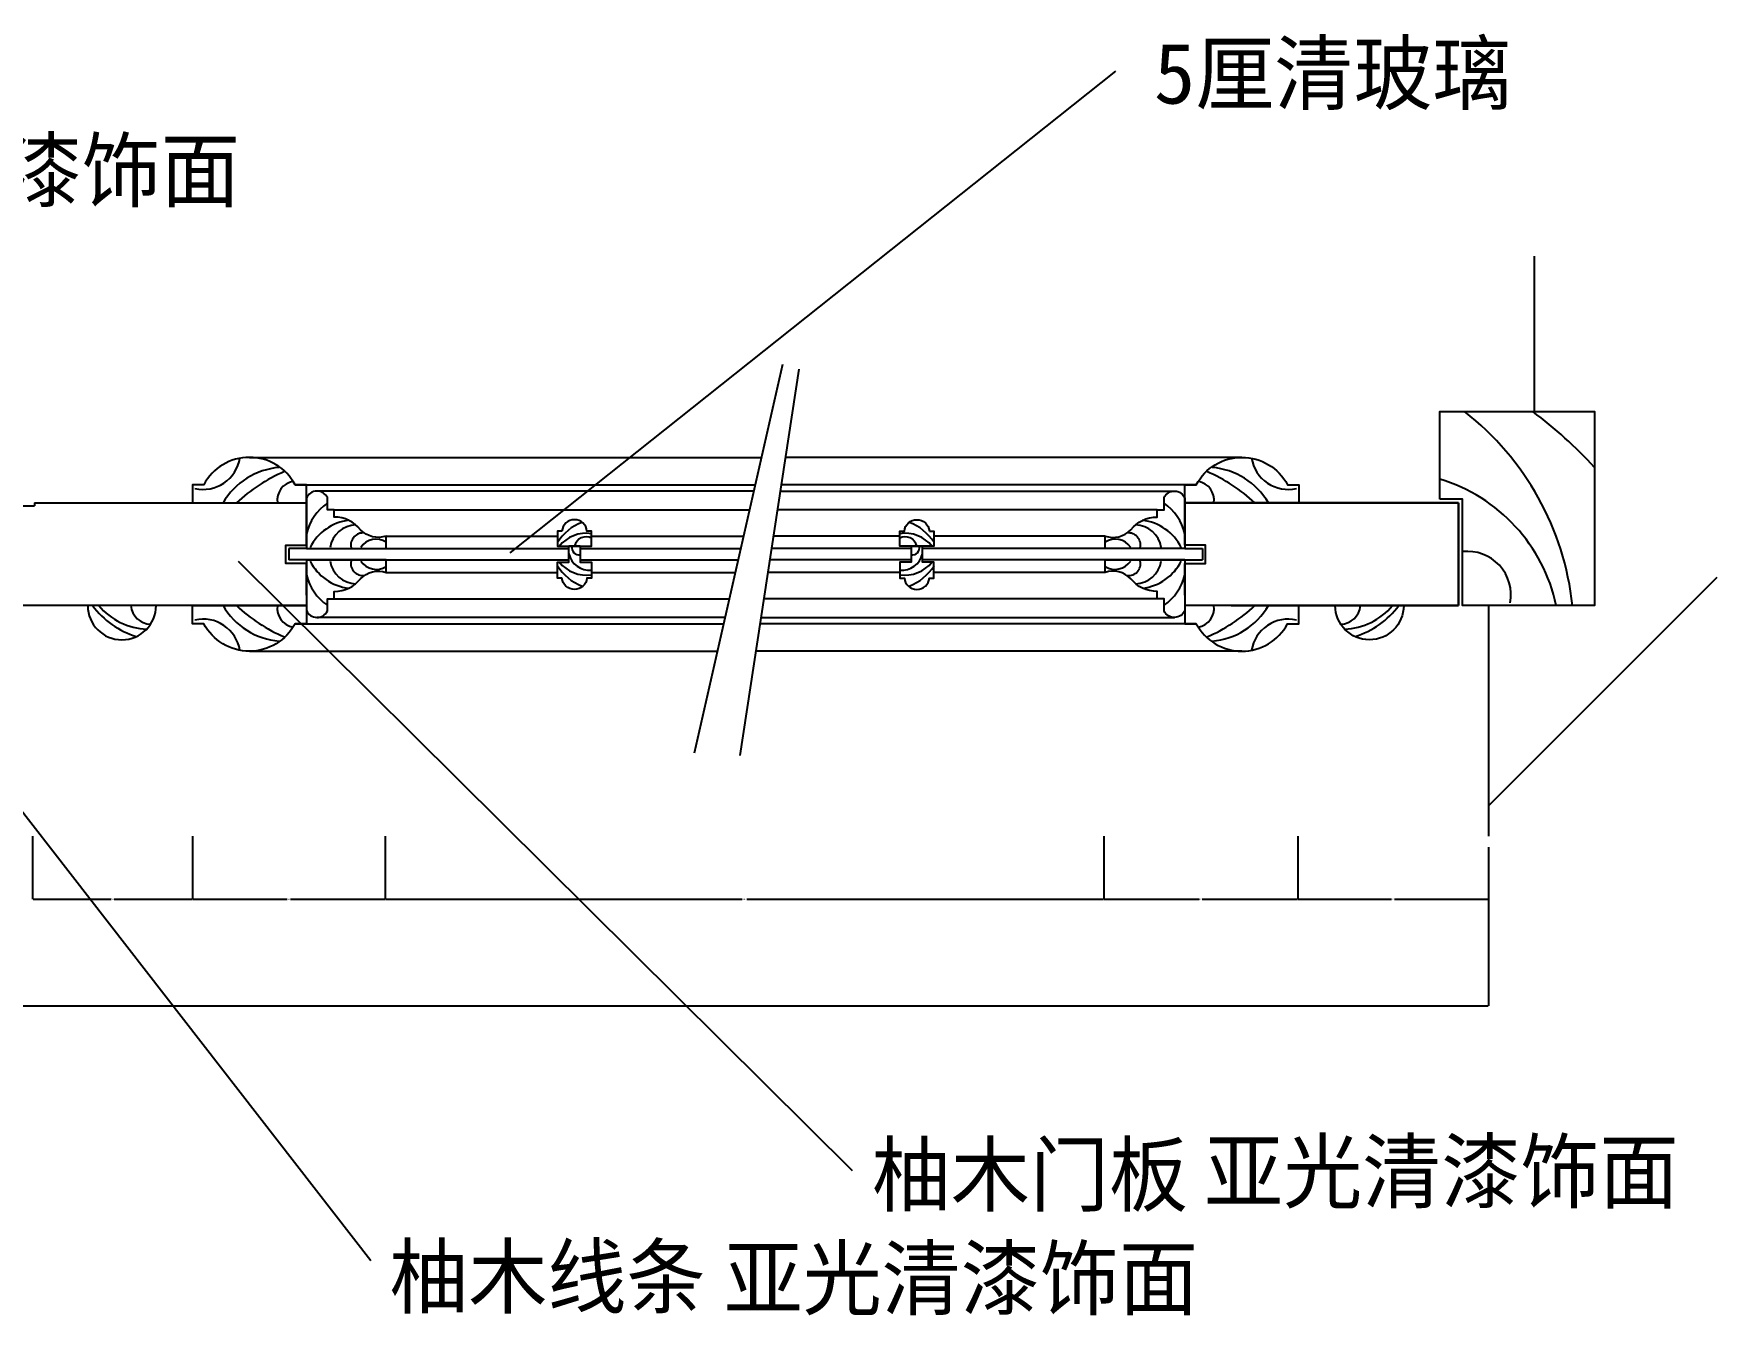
# Model space of a CAD drawing. Header units: metres. Extents: x 63 to 3579, y 112 to 4698.
# Drawn here: x 1233 to 2341, y 171 to 1014 of the extents above; entities that cross this region are included whole.
import ezdxf

# ---------------------------------------------------------------- set-up
doc = ezdxf.new("R2010")
doc.units = ezdxf.units.M
for name, color, linetype in [('2', 2, 'Continuous'), ('3', 3, 'Continuous'), ('4', 4, 'Continuous'), ('7', 7, 'Continuous'), ('BH', 3, 'Continuous'), ('DIM', 3, 'Continuous'), ('TEXT', 3, 'Continuous')]:
    doc.layers.add(name, color=color, linetype=linetype)
doc.dimstyles.get("Standard").update_dxf_attribs({"dimtxt": 2.5, "dimasz": 2.5, "dimexe": 1.25, "dimexo": 0.625, "dimtad": 1, "dimcen": 2.5, "dimazin": 3, "dimtfac": 1, "dimtmove": 0, "dimatfit": 3})

# ---------------------------------------------------------------- blocks, each defined once
blk = doc.blocks.new('*D24')
for p, q in [((2190.2, 467.7), (2190.2, 374.92)), ((230.39, 461.17), (230.39, 374.92)), ((230.64, 374.92), (1208.295, 374.92)), ((1212.295, 374.92), (2189.95, 374.92))]:
    blk.add_line(p, q)
at = {"layer": 'Defpoints'}
for p in [(2190.2, 467.7), (230.39, 461.17), (230.39, 374.92)]:
    blk.add_point(p, dxfattribs=at)
at = {"layer": 'DIM', "insert": (1210.295, 374.92), "char_height": 1, "attachment_point": 5}
blk.add_mtext('1640', dxfattribs=at)
blk = doc.blocks.new('*D38')
for p, q in [((1464.57, 486.42), (1464.57, 444.97)), ((1937.15, 486.42), (1937.15, 444.97)), ((1464.82, 444.97), (1699.36, 444.97)), ((1702.36, 444.97), (1936.9, 444.97))]:
    blk.add_line(p, q)
at = {"layer": 'Defpoints'}
for p in [(1464.57, 486.42), (1937.15, 486.42), (1464.57, 444.97)]:
    blk.add_point(p, dxfattribs=at)
at = {"layer": 'DIM', "insert": (1700.86, 444.97), "char_height": 1, "attachment_point": 5}
blk.add_mtext('385', dxfattribs=at)
blk = doc.blocks.new('*D40')
for p, q in [((1232.7, 486.42), (1232.7, 444.97)), ((1337.83, 486.42), (1337.83, 444.97)), ((1232.95, 444.97), (1284.265, 444.97)), ((1286.265, 444.97), (1337.58, 444.97))]:
    blk.add_line(p, q)
at = {"layer": 'Defpoints'}
for p in [(1232.7, 486.42), (1337.83, 486.42), (1232.7, 444.97)]:
    blk.add_point(p, dxfattribs=at)
at = {"layer": 'DIM', "insert": (1285.265, 444.97), "char_height": 1, "attachment_point": 5}
blk.add_mtext('60', dxfattribs=at)
blk = doc.blocks.new('*D43')
for p, q in [((1337.83, 479.89), (1337.83, 444.97)), ((1464.57, 486.42), (1464.57, 444.97)), ((1338.08, 444.97), (1400.2, 444.97)), ((1402.2, 444.97), (1464.32, 444.97))]:
    blk.add_line(p, q)
at = {"layer": 'Defpoints'}
for p in [(1337.83, 479.89), (1464.57, 486.42), (1337.83, 444.97)]:
    blk.add_point(p, dxfattribs=at)
at = {"layer": 'DIM', "insert": (1401.2, 444.97), "char_height": 1, "attachment_point": 5}
blk.add_mtext('85', dxfattribs=at)
blk = doc.blocks.new('*D44')
for p, q in [((2064.75, 486.42), (2064.75, 444.97)), ((2190.2, 479.33), (2190.2, 444.97)), ((2065, 444.97), (2126.475, 444.97)), ((2128.475, 444.97), (2189.95, 444.97))]:
    blk.add_line(p, q)
at = {"layer": 'Defpoints'}
for p in [(2064.75, 486.42), (2190.2, 479.33), (2064.75, 444.97)]:
    blk.add_point(p, dxfattribs=at)
at = {"layer": 'DIM', "insert": (2127.475, 444.97), "char_height": 1, "attachment_point": 5}
blk.add_mtext('70', dxfattribs=at)
blk = doc.blocks.new('*D45')
for p, q in [((1937.15, 486.42), (1937.15, 444.97)), ((2064.75, 486.42), (2064.75, 444.97)), ((1937.4, 444.97), (1999.95, 444.97)), ((2001.95, 444.97), (2064.5, 444.97))]:
    blk.add_line(p, q)
at = {"layer": 'Defpoints'}
for p in [(1937.15, 486.42), (2064.75, 486.42), (1937.15, 444.97)]:
    blk.add_point(p, dxfattribs=at)
at = {"layer": 'DIM', "insert": (2000.95, 444.97), "char_height": 1, "attachment_point": 5}
blk.add_mtext('85', dxfattribs=at)

msp = doc.modelspace()

# ---------------------------------------------------------------- hatches: boundary and pattern name
at = {"layer": 'BH'}
h = msp.add_hatch(dxfattribs=at)
h.set_pattern_fill('AR-CONC', scale=40)
h.paths.add_polyline_path([(2340.7, 868.01), (2220.2, 868.01), (2220.2, 765.78), (2259.94, 765.78), (2259.94, 638.15), (2190.2, 638.15), (2190.2, 486.42), (2340.7, 486.42)])
h = msp.add_hatch(dxfattribs=at)
h.set_pattern_fill('ANSI31', scale=375)
h.paths.add_polyline_path([(2340.7, 868.01), (2220.2, 868.01), (2220.2, 765.78), (2259.94, 765.78), (2259.94, 638.15), (2190.2, 638.15), (2190.2, 486.42), (2340.7, 486.42)])

# ---------------------------------------------------------------- linework, layer by layer
at = {"layer": '2'}
msp.add_lwpolyline([(2220.2, 868.01), (2220.2, 765.78), (2259.94, 765.78), (2259.94, 638.15), (2259.94, 638.15), (2190.2, 638.15), (2190.2, 486.42)], dxfattribs=at)
at = {"layer": '3'}
for p, q in [((1668.07, 541.23), (1726.03, 796.92)), ((1698.06, 539.51), (1736.93, 793.72)), ((1405.29, 717.65), (1708.06, 717.65)), ((1998.01, 717.65), (1725.3, 717.65)), ((1431.02, 701.23), (1704.34, 701.23)), ((1972.29, 701.23), (1722.79, 701.23)), ((1465.29, 683.9), (1577.79, 683.9)), ((1600.29, 683.9), (1700.41, 683.9)), ((1803.01, 683.9), (1720.14, 683.9)), ((1938.01, 683.9), (1825.51, 683.9)), ((1465.29, 659.9), (1577.79, 659.9)), ((1600.29, 659.9), (1694.97, 659.9)), ((1803.01, 659.9), (1716.47, 659.9)), ((1938.01, 659.9), (1825.51, 659.9)), ((1431.02, 642.57), (1691.04, 642.57)), ((1972.29, 642.57), (1713.82, 642.57)), ((1405.29, 626.15), (1687.32, 626.15)), ((1998.01, 626.15), (1711.31, 626.15))]:
    msp.add_line(p, q, dxfattribs=at)
at = {"layer": '4'}
for p, q in [((1233.96, 705.65), (1382.33, 705.65)), ((1233.96, 705.65), (1233.96, 703.66)), ((1412.79, 698.9), (1412.79, 698.9)), ((1412.79, 698.9), (1412.79, 698.9)), ((1990.51, 705.65), (2170.51, 705.65)), ((1990.51, 698.9), (1990.51, 698.9)), ((1990.51, 698.9), (1990.51, 698.9)), ((2170.51, 705.65), (2020.98, 705.65)), ((2170.51, 705.65), (2170.51, 638.15)), ((2170.51, 638.15), (2170.51, 705.65)), ((1401.14, 675.65), (1401.14, 668.15)), ((1412.79, 675.65), (1401.14, 675.65)), ((1412.79, 675.65), (1585.29, 675.65)), ((1585.29, 677.19), (1592.79, 677.19)), ((1592.79, 677.19), (1585.29, 677.19)), ((1592.79, 675.65), (1698.54, 675.65)), ((1810.51, 675.65), (1718.87, 675.65)), ((1810.51, 677.19), (1818.01, 677.19)), ((1818.01, 677.19), (1810.51, 677.19)), ((1990.51, 675.65), (1818.01, 675.65)), ((1990.51, 675.65), (2002.17, 675.65)), ((2002.17, 675.65), (2002.17, 668.15)), ((1412.79, 668.15), (1401.14, 668.15)), ((1412.79, 668.15), (1585.29, 668.15)), ((1465.29, 668.15), (1412.79, 668.15)), ((1412.79, 668.15), (1412.79, 665.9)), ((1412.79, 665.9), (1412.79, 638.15)), ((1592.79, 668.15), (1697.09, 668.15)), ((1810.51, 668.15), (1717.73, 668.15)), ((1990.51, 668.15), (1818.01, 668.15)), ((1938.01, 668.15), (1990.51, 668.15)), ((1990.51, 668.15), (1990.51, 665.9)), ((1990.51, 668.15), (2002.17, 668.15)), ((1990.51, 665.9), (1990.51, 638.15)), ((2170.51, 638.15), (1990.51, 638.15)), ((2020.98, 638.15), (2170.51, 638.15))]:
    msp.add_line(p, q, dxfattribs=at)
msp.add_lwpolyline([(2158.13, 708.08), (2158.13, 765.78), (2259.94, 765.78), (2259.94, 638.15), (2173.13, 638.15), (2173.13, 708.08)], close=True, dxfattribs=at)
for points in [[(1412.79, 705.65), (1412.79, 717.65), (1405.29, 717.65, 0.6), (1345.29, 717.65), (1337.79, 717.65), (1337.79, 705.65)], [(1990.51, 705.65), (1990.51, 717.65), (1998.01, 717.65, -0.6), (2058.01, 717.65), (2065.51, 717.65), (2065.51, 705.65)], [(1580.79, 687.12), (1577.79, 687.12), (1577.79, 677.19), (1600.29, 677.19), (1600.29, 687.12), (1597.29, 687.12, 0.91)], [(1822.51, 687.12), (1825.51, 687.12), (1825.51, 677.19), (1803.01, 677.19), (1803.01, 687.12), (1806.01, 687.12, -0.91)], [(1268.89, 638.15, 1), (1313.89, 638.15)], [(1412.79, 638.15), (1412.79, 626.15), (1405.29, 626.15, -0.6), (1345.29, 626.15), (1337.79, 626.15), (1337.79, 638.15)], [(1990.51, 638.15), (1990.51, 626.15), (1998.01, 626.15, 0.6), (2058.01, 626.15), (2065.51, 626.15), (2065.51, 638.15)], [(2134.42, 638.15, -1), (2089.42, 638.15)]]:
    msp.add_lwpolyline(points, format="xyb", close=True, dxfattribs=at)
for points in [[(1412.79, 705.65), (1412.79, 677.9), (1412.79, 675.65), (1465.29, 675.65), (1465.29, 683.9, -0.29), (1448.32, 687.97, 0.24), (1431.02, 696.3), (1431.02, 701.23), (1426.52, 701.23), (1426.52, 709.16, 0.66), (1412.79, 708.73), (1412.79, 698.9), (1412.79, 708.73)], [(1990.51, 705.65), (1990.51, 677.9), (1990.51, 675.65), (1938.01, 675.65), (1938.01, 683.9, 0.29), (1954.99, 687.97, -0.24), (1972.29, 696.3), (1972.29, 701.23), (1976.79, 701.23), (1976.79, 709.16, -0.66), (1990.51, 708.73), (1990.51, 698.9), (1990.51, 708.73)], [(1592.79, 677.19), (1592.79, 666.75), (1600.29, 666.75), (1600.29, 656.25), (1597.29, 656.25, -0.91), (1580.79, 656.25), (1577.79, 656.25), (1577.79, 666.75), (1585.29, 666.75), (1585.29, 677.19)], [(1810.51, 677.19), (1810.51, 666.75), (1803.01, 666.75), (1803.01, 656.25), (1806.01, 656.25, 0.91), (1822.51, 656.25), (1825.51, 656.25), (1825.51, 666.75), (1818.01, 666.75), (1818.01, 677.19)], [(1412.79, 644.9), (1412.79, 644.9), (1412.79, 635.06, 0.66), (1426.52, 634.64), (1426.52, 642.57), (1431.02, 642.57), (1431.02, 647.49, 0.24), (1448.32, 655.83, -0.29), (1465.29, 659.9), (1465.29, 668.15)], [(1990.51, 644.9), (1990.51, 644.9), (1990.51, 635.06, -0.66), (1976.79, 634.64), (1976.79, 642.57), (1972.29, 642.57), (1972.29, 647.49, -0.24), (1954.99, 655.83, 0.29), (1938.01, 659.9), (1938.01, 668.15)]]:
    msp.add_lwpolyline(points, format="xyb", dxfattribs=at)
for points in [[(1412.79, 638.15), (1197.02, 638.15), (1201.17, 682.09), (1222.73, 682.09), (1224.75, 703.66), (1233.96, 703.66)], [(1412.79, 644.9), (1412.79, 665.9), (1399.17, 665.9), (1399.17, 677.9), (1412.79, 677.9), (1412.79, 698.9)], [(1990.51, 644.9), (1990.51, 665.9), (2004.14, 665.9), (2004.14, 677.9), (1990.51, 677.9), (1990.51, 698.9)]]:
    msp.add_lwpolyline(points, dxfattribs=at)
at = {"layer": '7'}
for p, q in [((1375.29, 735.65), (1712.14, 735.65)), ((2028.01, 735.65), (1728.05, 735.65)), ((1707.12, 713.5), (1419.52, 713.5)), ((1724.66, 713.5), (1983.79, 713.5)), ((1688.26, 630.3), (1419.52, 630.3)), ((1711.94, 630.3), (1983.79, 630.3)), ((1375.29, 608.15), (1683.24, 608.15)), ((2028.01, 608.15), (1708.55, 608.15))]:
    msp.add_line(p, q, dxfattribs=at)
at = {"layer": 'BH'}
for centre, radius, start, end in [((2059.25, 618.13), 187.28, 6.14, 52.04), ((2040.23, 527.21), 298.32, 42.57, 53.1), ((1344.92, 738.91), 24.34, 257.01, 350.89), ((2058.39, 738.91), 24.34, 189.11, 282.99), ((1398.69, 681.93), 47.19, 94.63, 149.82), ((1441.03, 626.18), 108.83, 113.11, 133.1), ((1406.22, 707.48), 12.61, 100.19, 188.37), ((1997.09, 707.48), 12.61, 351.63, 79.81), ((1962.27, 626.18), 108.83, 46.9, 66.89), ((2004.62, 681.93), 47.19, 30.18, 85.37), ((2126.13, 614.94), 111.11, 12.06, 73.26), ((1445.49, 677.76), 33.57, 124.41, 166.87), ((1957.82, 677.76), 33.57, 13.13, 55.59), ((1444.97, 660.99), 33.58, 97.45, 152.7), ((1445.84, 673.49), 17.77, 91.87, 170.59), ((1605.54, 662.26), 32.71, 110.48, 148.01), ((1797.77, 662.26), 32.71, 31.99, 69.52), ((1957.47, 673.49), 17.77, 9.41, 88.13), ((1958.34, 660.99), 33.58, 27.3, 82.55), ((1449.95, 677.98), 7.97, 84.23, 191.48), ((1458.73, 669.39), 12.45, 58.2, 145.77), ((1596.92, 662.59), 23.11, 81.59, 141.05), ((1591.87, 675.94), 4.48, 163.52, 281.94), ((1596.81, 675.46), 7.9, 63.85, 165.39), ((1806.49, 675.46), 7.9, 14.61, 116.15), ((1806.39, 662.59), 23.11, 38.95, 98.41), ((1811.44, 675.94), 4.48, 258.06, 16.48), ((1944.58, 669.39), 12.45, 34.23, 121.8), ((1953.36, 677.98), 7.97, 348.52, 95.77), ((1444.97, 682.8), 33.58, 207.3, 262.55), ((1445.84, 670.31), 17.77, 189.41, 268.13), ((1449.95, 665.81), 7.97, 168.52, 275.77), ((1458.73, 674.4), 12.45, 214.23, 301.8), ((1596.92, 681.35), 23.11, 218.95, 278.41), ((1599.07, 675.53), 14.19, 193.9, 274.96), ((1806.39, 681.35), 23.11, 261.59, 321.05), ((1804.24, 675.53), 14.19, 265.04, 346.1), ((1944.58, 674.4), 12.45, 238.2, 325.77), ((1953.36, 665.81), 7.97, 264.23, 11.48), ((1957.47, 670.31), 17.77, 271.87, 350.59), ((1958.34, 682.8), 33.58, 277.45, 332.7), ((2176.42, 645.25), 28.56, 349.12, 96.61), ((1445.49, 666.04), 33.57, 193.13, 235.59), ((1605.54, 681.67), 32.71, 211.99, 249.52), ((1797.77, 681.67), 32.71, 290.48, 328.01), ((1957.82, 666.04), 33.57, 304.41, 346.87), ((1318.49, 673.11), 58.11, 216.99, 252.34), ((1309.1, 665.03), 42.38, 219.37, 268.13), ((1310.54, 639.24), 13.3, 184.72, 268.93), ((1398.69, 661.87), 47.19, 210.18, 265.37), ((1441.03, 717.61), 108.83, 226.9, 246.89), ((1406.22, 636.31), 12.61, 171.63, 259.81), ((1997.09, 636.31), 12.61, 280.19, 8.37), ((1962.27, 717.61), 108.83, 293.11, 313.1), ((2004.62, 661.87), 47.19, 274.63, 329.82), ((2092.77, 639.24), 13.3, 271.07, 355.28), ((2094.2, 665.03), 42.38, 271.87, 320.63), ((2084.82, 673.11), 58.11, 287.66, 323.01), ((1344.92, 604.89), 24.34, 9.11, 102.99), ((2058.39, 604.89), 24.34, 77.01, 170.89)]:
    msp.add_arc(centre, radius, start, end, dxfattribs=at)

# ---------------------------------------------------------------- texts
at = {"layer": 'TEXT'}
for s, p in [('5厘清玻璃', (1970.15, 968.3)), ('亚光清漆饰面', (1057, 904.37)), ('柚木门板', (1784.58, 243.9)), ('亚光清漆饰面', (2003.23, 245.95)), ('柚木线条', (1467.25, 176.84)), ('亚光清漆饰面', (1687.2, 175.73))]:
    msp.add_text(s, height=40, dxfattribs=at).set_placement(p)

# ---------------------------------------------------------------- dimensions: what is measured, and where the dimension line sits
at = {"layer": 'DIM'}
for base, p1, p2, text, picture, middle in [((1232.7, 444.97), (1232.7, 486.42), (1337.83, 486.42), '60', '*D40', (1285.265, 444.97)), ((1337.83, 444.97), (1337.83, 479.89), (1464.57, 486.42), '85', '*D43', (1401.2, 444.97)), ((1464.57, 444.97), (1464.57, 486.42), (1937.15, 486.42), '385', '*D38', (1700.86, 444.97)), ((1937.15, 444.97), (1937.15, 486.42), (2064.75, 486.42), '85', '*D45', (2000.95, 444.97)), ((2064.75, 444.97), (2064.75, 486.42), (2190.2, 479.33), '70', '*D44', (2127.475, 444.97)), ((230.39, 374.92), (230.39, 461.17), (2190.2, 467.7), '1640', '*D24', (1210.295, 374.92))]:
    dim = msp.add_linear_dim(base=base, p1=p1, p2=p2, text=text, dimstyle='Standard', dxfattribs=at)
    dim.commit()
    dim.dimension.update_dxf_attribs({"geometry": picture, "text_midpoint": middle})

# ---------------------------------------------------------------- leaders
for points in [[(1546.82, 672.76), (1945.18, 989.53)], [(1367.96, 667.35), (1771.74, 266.64)], [(1129.49, 626.73), (1455.18, 207.43)]]:
    msp.add_leader(points, dimstyle='Standard', dxfattribs=at)

doc.saveas('drawing.dxf')
